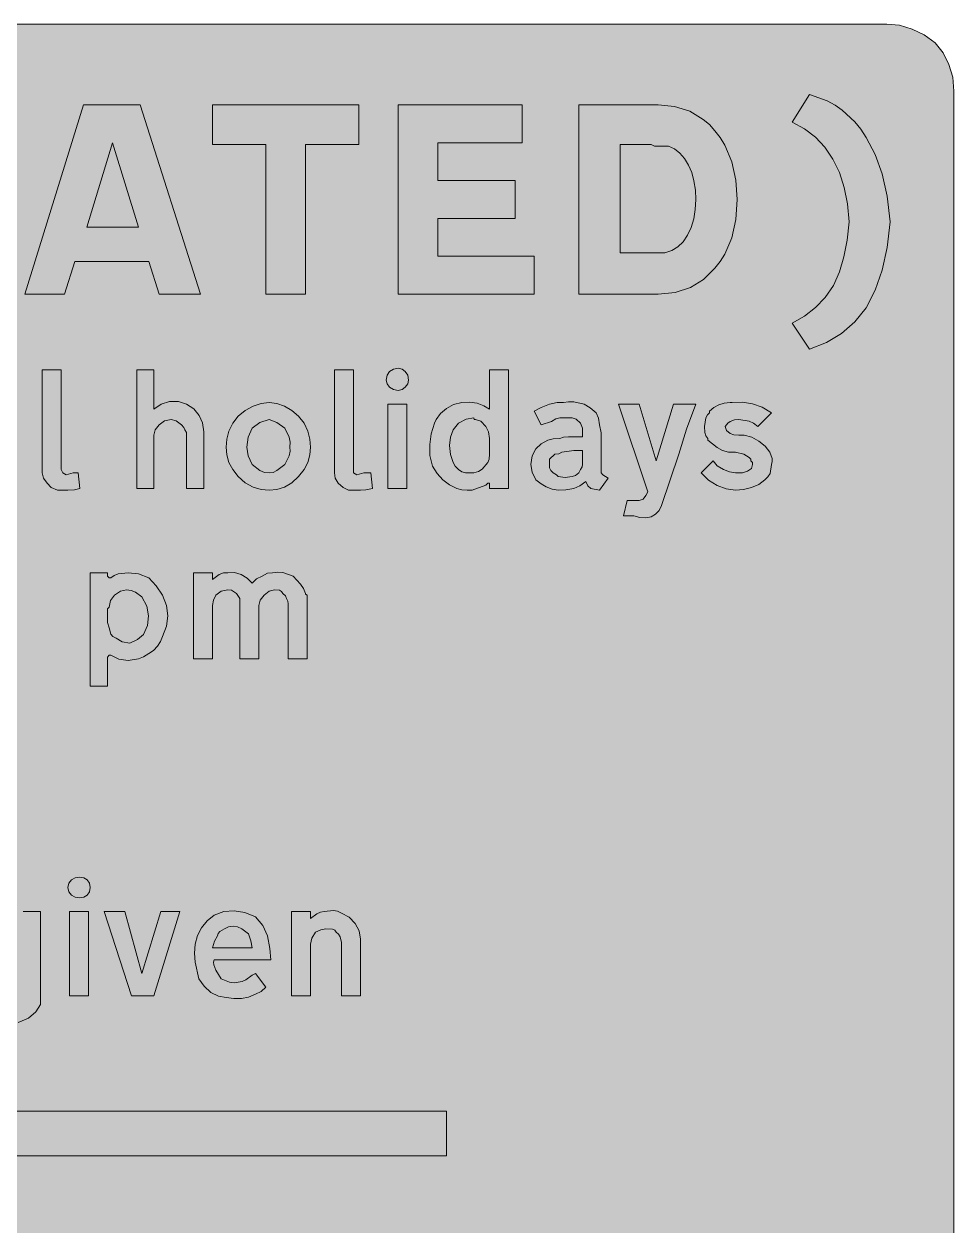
# Model space of a CAD drawing. Header units: metres. Extents: x 10 to 559, y 12 to 260.
# Drawn here: x 462 to 559.3, y 134.1 to 259.9 of the extents above; entities that cross this region are included whole.
import ezdxf

# ---------------------------------------------------------------- set-up
doc = ezdxf.new("R2010")
doc.units = ezdxf.units.M
for name, color, linetype, true_color in [('FILL_BLACK_000000', 7, 'Continuous', 0x000000), ('FILL_YELLOW_FFFF00', 7, 'Continuous', 0xffff00), ('STROKE_BLACK_000000', 7, 'Continuous', 0x000000)]:
    doc.layers.add(name, color=color, linetype=linetype, true_color=true_color)

msp = doc.modelspace()

# ---------------------------------------------------------------- hatches: boundary and pattern name
at = {"layer": 'FILL_BLACK_000000', "true_color": 0x000000}
h = msp.add_hatch(color=7, dxfattribs=at)
h.dxf.hatch_style = 1
h.paths.add_polyline_path([(548.12, 241.1), (547.78, 242.83), (547.27, 244.39), (546.59, 245.79), (545.75, 247.02), (544.76, 248.08), (543.62, 248.96), (542.34, 249.66), (544.14, 252.54), (545.98, 251.87), (546.82, 251.43), (547.56, 250.92), (548.89, 249.68), (549.51, 248.92), (550.08, 248.04), (551.03, 246.28), (551.74, 244.24), (552.26, 241.89), (552.6, 239.22), (552.26, 236.55), (551.74, 234.18), (551.03, 232.08), (550.08, 230.22), (548.9, 228.74), (547.51, 227.52), (545.93, 226.58), (544.14, 225.9), (542.34, 228.6), (543.62, 229.35), (544.77, 230.24), (545.78, 231.31), (546.66, 232.56), (547.27, 233.98), (547.74, 235.55), (548.08, 237.29), (548.28, 239.22), (548.12, 241.1)])
h = msp.add_hatch(color=7, dxfattribs=at)
h.dxf.hatch_style = 1
h.paths.add_polyline_path([(475.02, 235.08), (467.28, 235.08), (466.2, 231.66), (462.06, 231.66), (468.18, 251.46), (474.12, 251.46), (480.42, 231.66), (476.1, 231.66), (475.02, 235.08)])
h.paths.add_polyline_path([(468.54, 238.68), (473.94, 238.68), (471.24, 247.5), (468.54, 238.68)], flags=16)
h = msp.add_hatch(color=7, dxfattribs=at)
h.dxf.hatch_style = 1
h.paths.add_polyline_path([(491.4, 231.66), (487.26, 231.66), (487.26, 247.32), (481.68, 247.32), (481.68, 251.46), (496.98, 251.46), (496.98, 247.32), (491.4, 247.32), (491.4, 231.66)])
h = msp.add_hatch(color=7, dxfattribs=at)
h.dxf.hatch_style = 1
h.paths.add_polyline_path([(505.26, 235.62), (515.34, 235.62), (515.34, 231.66), (501.12, 231.66), (501.12, 251.46), (514.08, 251.46), (514.08, 247.5), (505.26, 247.5), (505.26, 243.54), (513.36, 243.54), (513.36, 239.58), (505.26, 239.58), (505.26, 235.62)])
h = msp.add_hatch(color=7, dxfattribs=at)
h.dxf.hatch_style = 1
h.paths.add_polyline_path([(520.02, 251.46), (528.3, 251.46), (530.01, 251.29), (531.61, 250.79), (533.03, 249.94), (533.67, 249.39), (534.24, 248.76), (534.81, 248.04), (535.29, 247.26), (536.02, 245.5), (536.44, 243.57), (536.58, 241.56), (536.44, 239.47), (536.02, 237.56), (535.29, 235.84), (534.81, 235.07), (534.24, 234.36), (533.06, 233.18), (531.68, 232.34), (530.09, 231.83), (528.3, 231.66), (520.02, 231.66), (520.02, 251.46)])
h.paths.add_polyline_path([(527.76, 235.98), (528.84, 235.98), (529.02, 235.98), (529.73, 236.21), (530.36, 236.6), (530.92, 237.14), (531.38, 237.83), (531.76, 238.62), (532.03, 239.52), (532.2, 240.51), (532.26, 241.56), (532.21, 242.55), (532.06, 243.5), (531.82, 244.37), (531.5, 245.16), (531.08, 245.85), (530.59, 246.42), (530.02, 246.86), (529.38, 247.14), (529.16, 247.14), (529.02, 247.14), (527.94, 247.14), (527.58, 247.32), (524.34, 247.32), (524.34, 235.98), (527.58, 235.98), (527.69, 235.98), (527.76, 235.98)], flags=16)
h = msp.add_hatch(color=7, dxfattribs=at)
h.dxf.hatch_style = 1
h.paths.add_polyline_path([(502.11, 222.26), (501.86, 221.92), (501.52, 221.67), (501.12, 221.58), (500.62, 221.67), (500.22, 221.92), (499.96, 222.26), (499.86, 222.66), (499.96, 223.16), (500.22, 223.56), (500.62, 223.82), (501.12, 223.92), (501.52, 223.82), (501.86, 223.56), (502.11, 223.16), (502.2, 222.66), (502.11, 222.26)])
h = msp.add_hatch(color=7, dxfattribs=at)
h.dxf.hatch_style = 1
h.paths.add_polyline_path([(463.86, 223.74), (465.84, 223.74), (465.84, 213.3), (466.02, 212.94), (466.38, 212.76), (467.1, 212.94), (467.64, 212.94), (467.82, 211.32), (467.26, 211.16), (466.56, 211.14), (465.48, 211.14), (464.8, 211.43), (464.4, 211.86), (463.99, 212.4), (463.86, 212.94), (463.86, 223.74)])
h = msp.add_hatch(color=7, dxfattribs=at)
h.dxf.hatch_style = 1
h.paths.add_polyline_path([(476.32, 220.14), (477.2, 220.41), (478.12, 220.41), (478.98, 220.14), (479.72, 219.64), (480.29, 218.97), (480.65, 218.17), (480.78, 217.26), (480.78, 211.32), (478.98, 211.32), (478.98, 216.9), (478.96, 217.17), (478.8, 217.44), (478.69, 217.71), (478.44, 217.98), (477.9, 218.39), (477.36, 218.52), (476.66, 218.39), (476.1, 217.98), (475.7, 217.44), (475.56, 216.9), (475.56, 211.32), (473.76, 211.32), (473.76, 223.74), (475.56, 223.74), (475.56, 219.6), (476.32, 220.14)])
h = msp.add_hatch(color=7, dxfattribs=at)
h.dxf.hatch_style = 1
h.paths.add_polyline_path([(494.46, 223.74), (496.44, 223.74), (496.44, 213.3), (496.44, 212.94), (496.8, 212.76), (497.52, 212.94), (498.24, 212.94), (498.42, 211.32), (497.72, 211.16), (497.16, 211.14), (495.9, 211.14), (495.36, 211.43), (494.82, 211.86), (494.51, 212.4), (494.46, 212.94), (494.46, 223.74)])
h = msp.add_hatch(color=7, dxfattribs=at)
h.dxf.hatch_style = 1
h.paths.add_polyline_path([(507.78, 211.16), (507.24, 211.32), (506.47, 211.69), (505.78, 212.22), (505.19, 212.89), (504.72, 213.66), (504.44, 214.77), (504.41, 215.91), (504.57, 217.05), (504.9, 218.16), (505.08, 218.52), (505.55, 219.16), (506.16, 219.69), (506.9, 220.09), (507.78, 220.32), (508.58, 220.36), (509.36, 220.23), (510.06, 219.97), (510.66, 219.6), (510.66, 223.74), (512.64, 223.74), (512.64, 211.32), (510.66, 211.32), (510.66, 211.68), (510.66, 211.79), (510.66, 211.86), (510.48, 211.86), (510.3, 211.68), (508.86, 211.14), (508.32, 211.14), (507.78, 211.16)])
h.paths.add_polyline_path([(509.9, 213.35), (510.48, 214.02), (510.64, 214.4), (510.66, 214.92), (510.66, 216.54), (510.55, 217.24), (510.3, 217.8), (509.76, 218.36), (509.22, 218.52), (509.06, 218.54), (509.04, 218.7), (508.23, 218.57), (507.42, 218.16), (506.88, 217.44), (506.58, 216.68), (506.48, 215.8), (506.58, 214.88), (506.88, 214.02), (507.08, 213.66), (507.42, 213.3), (507.78, 213.05), (508.14, 212.94), (509.04, 212.94), (509.52, 213.11), (509.9, 213.35)], flags=16)
h = msp.add_hatch(color=7, dxfattribs=at)
h.dxf.hatch_style = 1
h.paths.add_polyline_path([(483.41, 217.33), (483.8, 218.15), (484.38, 218.88), (485.11, 219.48), (485.93, 219.94), (486.78, 220.22), (487.62, 220.32), (488.43, 220.22), (489.22, 219.94), (489.97, 219.48), (490.68, 218.88), (491.26, 218.15), (491.65, 217.33), (491.87, 216.48), (491.94, 215.64), (491.87, 214.83), (491.65, 214.04), (491.26, 213.29), (490.68, 212.58), (489.97, 211.9), (489.22, 211.46), (488.43, 211.21), (487.62, 211.14), (486.78, 211.21), (485.93, 211.46), (485.11, 211.9), (484.38, 212.58), (483.8, 213.29), (483.41, 214.04), (483.19, 214.83), (483.12, 215.64), (483.19, 216.48), (483.41, 217.33)])
h.paths.add_polyline_path([(485.82, 217.62), (485.42, 216.7), (485.28, 215.64), (485.42, 214.74), (485.82, 213.84), (486.65, 213.19), (487.11, 213), (487.62, 212.94), (488.03, 213), (488.43, 213.19), (489.24, 213.84), (489.71, 214.74), (489.82, 215.21), (489.78, 215.64), (489.82, 216.18), (489.71, 216.7), (489.24, 217.62), (488.43, 218.21), (487.62, 218.52), (486.65, 218.21), (485.82, 217.62)], flags=16)
h = msp.add_hatch(color=7, dxfattribs=at)
h.dxf.hatch_style = 1
h.paths.add_polyline_path([(502.02, 220.14), (502.02, 211.32), (500.04, 211.32), (500.04, 220.14), (502.02, 220.14)])
h = msp.add_hatch(color=7, dxfattribs=at)
h.dxf.hatch_style = 1
h.paths.add_polyline_path([(516.96, 220.14), (517.75, 220.3), (518.4, 220.32), (518.94, 220.39), (519.48, 220.37), (520.56, 220.14), (521.19, 219.76), (521.82, 219.24), (522.07, 218.68), (522.18, 217.98), (522.34, 217.15), (522.36, 216.18), (522.36, 213.3), (522.36, 212.94), (522.54, 212.76), (523.08, 212.4), (522.18, 211.14), (521.28, 211.32), (520.94, 211.61), (520.74, 212.04), (520.11, 211.61), (519.48, 211.32), (518.67, 211.16), (517.86, 211.14), (517.23, 211.25), (516.6, 211.5), (516.06, 211.79), (515.52, 212.22), (515.12, 213.03), (514.98, 213.84), (515.12, 214.72), (515.52, 215.46), (516.08, 215.98), (516.78, 216.36), (517.34, 216.52), (518.04, 216.54), (518.42, 216.7), (518.94, 216.72), (520.38, 216.72), (520.38, 217.26), (520.38, 217.62), (520.2, 218.16), (519.75, 218.57), (519.3, 218.7), (518.04, 218.7), (517.59, 218.59), (517.14, 218.34), (516.06, 217.98), (515.34, 219.42), (516.06, 219.78), (516.96, 220.14)])
h.paths.add_polyline_path([(519.3, 212.58), (519.66, 212.69), (520.02, 212.94), (520.2, 213.3), (520.36, 213.57), (520.38, 213.84), (520.38, 215.28), (519.48, 215.28), (518.22, 215.1), (517.93, 214.94), (517.5, 214.92), (516.96, 214.38), (516.96, 213.48), (517.07, 213.21), (517.32, 212.94), (517.68, 212.76), (517.86, 212.58), (518.58, 212.45), (519.3, 212.58)], flags=16)
h = msp.add_hatch(color=7, dxfattribs=at)
h.dxf.hatch_style = 1
h.paths.add_polyline_path([(527.22, 210.96), (524.16, 220.14), (526.32, 220.14), (528.12, 214.2), (529.92, 220.14), (532.26, 220.14), (531.29, 217.53), (530.46, 214.92), (528.66, 209.52), (528.43, 209.02), (528.05, 208.62), (527.57, 208.36), (527.04, 208.26), (526.41, 208.28), (525.78, 208.44), (524.7, 208.44), (525.06, 210.06), (526.32, 210.06), (526.75, 210.2), (527.04, 210.6), (527.22, 210.96)])
h = msp.add_hatch(color=7, dxfattribs=at)
h.dxf.hatch_style = 1
h.paths.add_polyline_path([(536.24, 216.92), (536.76, 216.9), (537.3, 216.9), (538.1, 216.67), (538.85, 216.27), (539.5, 215.74), (540, 215.1), (540.23, 214.47), (540.25, 214.14), (540.18, 213.84), (540.02, 212.9), (539.8, 212.52), (539.46, 212.22), (538.83, 211.75), (538.07, 211.41), (537.23, 211.21), (536.4, 211.14), (535.43, 211.27), (534.47, 211.64), (533.57, 212.2), (532.8, 212.94), (534.06, 214.2), (534.47, 213.68), (535.14, 213.3), (535.77, 213.05), (536.4, 212.94), (537.12, 212.94), (537.66, 213.12), (538.07, 213.41), (538.2, 213.84), (538.18, 214.02), (538.02, 214.2), (538, 214.38), (537.84, 214.56), (537.26, 214.9), (536.4, 215.1), (535.68, 215.1), (535.04, 215.3), (534.47, 215.6), (533.52, 216.36), (533.52, 216.54), (533.31, 216.84), (533.21, 217.17), (533.16, 217.8), (533.3, 218.72), (533.46, 219.04), (533.7, 219.24), (533.7, 219.42), (534.14, 219.79), (534.65, 220.07), (535.22, 220.26), (535.86, 220.32), (536.04, 220.32), (537.12, 220.35), (538.18, 220.19), (539.2, 219.81), (540.18, 219.24), (538.74, 217.8), (538.3, 218.14), (537.82, 218.36), (536.76, 218.52), (536.31, 218.5), (535.86, 218.34), (535.59, 218.14), (535.32, 217.8), (535.46, 217.37), (535.86, 217.08), (536.24, 216.92)])
h = msp.add_hatch(color=7, dxfattribs=at)
h.dxf.hatch_style = 1
h.paths.add_polyline_path([(481.68, 201.78), (482.4, 202.32), (482.85, 202.48), (483.3, 202.5), (484, 202.51), (484.7, 202.3), (485.33, 201.92), (485.82, 201.42), (486.29, 201.85), (486.9, 202.14), (487.44, 202.46), (487.98, 202.5), (488.52, 202.57), (489.06, 202.52), (490.14, 202.14), (490.91, 201.31), (491.2, 200.85), (491.4, 200.34), (491.42, 200.25), (491.58, 200.16), (491.58, 199.8), (491.58, 193.5), (489.6, 193.5), (489.6, 199.26), (489.58, 199.53), (489.42, 199.8), (489.31, 200.07), (489.06, 200.34), (488.89, 200.55), (488.68, 200.66), (488.16, 200.7), (487.62, 200.57), (487.08, 200.16), (486.68, 199.62), (486.54, 199.08), (486.54, 193.5), (484.56, 193.5), (484.56, 199.26), (484.56, 199.8), (484.2, 200.34), (483.68, 200.66), (483.3, 200.7), (482.6, 200.57), (482.04, 200.16), (481.79, 199.62), (481.68, 199.08), (481.68, 193.5), (479.7, 193.5), (479.7, 202.5), (481.68, 202.5), (481.68, 201.78)])
h = msp.add_hatch(color=7, dxfattribs=at)
h.dxf.hatch_style = 1
h.paths.add_polyline_path([(472.86, 202.5), (473.94, 202.37), (475.02, 201.96), (475.81, 201.13), (476.46, 200.16), (476.87, 199.08), (477, 198), (476.87, 196.92), (476.46, 195.84), (476.26, 195.31), (475.94, 194.81), (475.52, 194.37), (475.02, 194.04), (474.48, 193.7), (473.94, 193.48), (472.86, 193.32), (471.89, 193.46), (471.06, 193.86), (470.88, 193.86), (470.7, 193.68), (470.7, 190.62), (468.9, 190.62), (468.9, 202.5), (470.7, 202.5), (470.7, 202.14), (470.88, 201.96), (470.99, 201.96), (471.06, 201.96), (471.39, 202.2), (471.83, 202.37), (472.86, 202.5)])
h.paths.add_polyline_path([(470.88, 198.9), (470.7, 198.72), (470.7, 197.28), (470.88, 196.74), (471.04, 196.07), (471.26, 195.83), (471.6, 195.66), (472.25, 195.26), (473.04, 195.12), (473.83, 195.5), (474.48, 196.02), (474.88, 196.99), (475, 198), (474.81, 199.01), (474.3, 199.98), (473.63, 200.48), (473.19, 200.64), (472.68, 200.7), (472.05, 200.57), (471.42, 200.16), (471.02, 199.6), (470.88, 198.9)], flags=16)
h = msp.add_hatch(color=7, dxfattribs=at)
h.dxf.hatch_style = 1
h.paths.add_polyline_path([(468.81, 169.09), (468.56, 168.75), (468.22, 168.55), (467.82, 168.48), (467.32, 168.55), (466.92, 168.75), (466.66, 169.09), (466.56, 169.56), (466.66, 170.03), (466.92, 170.37), (467.32, 170.57), (467.82, 170.64), (468.22, 170.57), (468.56, 170.37), (468.81, 170.03), (468.9, 169.56), (468.81, 169.09)])
h = msp.add_hatch(color=7, dxfattribs=at)
h.dxf.hatch_style = 1
h.paths.add_polyline_path([(458.3, 157.05), (459.02, 156.92), (459.72, 156.96), (460.36, 157.02), (460.89, 157.21), (461.29, 157.49), (461.52, 157.86), (461.7, 158.04), (461.7, 158.22), (461.7, 159.3), (461.34, 159.12), (460.82, 158.96), (460.44, 158.94), (459.9, 158.94), (459.32, 158.99), (457.92, 159.3), (457.23, 159.81), (456.59, 160.58), (456.12, 161.65), (455.94, 163.08), (456.02, 164.01), (456.24, 164.79), (456.58, 165.42), (457, 165.94), (457.99, 166.65), (459, 167.04), (459.9, 167.22), (460.98, 167.04), (461.88, 166.5), (461.88, 167.04), (463.68, 167.04), (463.68, 157.32), (463.22, 156.55), (462.42, 155.9), (461.35, 155.42), (460.08, 155.16), (459.21, 155.12), (458.26, 155.25), (457.27, 155.51), (456.3, 155.88), (457.02, 157.68), (457.62, 157.31), (458.3, 157.05)])
h.paths.add_polyline_path([(458.6, 164.75), (458.26, 164.34), (458.01, 163.79), (457.92, 163.08), (458.1, 162.06), (458.53, 161.37), (459.06, 160.95), (459.54, 160.74), (459.72, 160.74), (459.9, 160.74), (460.8, 160.92), (461.2, 161.23), (461.54, 161.66), (461.79, 162.26), (461.88, 163.08), (461.7, 164.08), (461.27, 164.7), (460.74, 165.05), (460.26, 165.24), (460.08, 165.24), (459.9, 165.24), (459, 165.06), (458.6, 164.75)], flags=16)
h = msp.add_hatch(color=7, dxfattribs=at)
h.dxf.hatch_style = 1
h.paths.add_polyline_path([(468.72, 167.04), (468.72, 158.22), (466.74, 158.22), (466.74, 167.04), (468.72, 167.04)])
h = msp.add_hatch(color=7, dxfattribs=at)
h.dxf.hatch_style = 1
h.paths.add_polyline_path([(478.26, 167.04), (475.56, 158.22), (473.22, 158.22), (470.34, 167.04), (472.5, 167.04), (474.3, 160.56), (476.28, 167.04), (478.26, 167.04)])
h = msp.add_hatch(color=7, dxfattribs=at)
h.dxf.hatch_style = 1
h.paths.add_polyline_path([(481.5, 158.58), (480.8, 159.23), (480.24, 160.02), (479.86, 161.75), (479.81, 162.68), (479.88, 163.62), (480.11, 164.53), (480.53, 165.35), (481.12, 166.08), (481.86, 166.68), (482.86, 167.06), (483.95, 167.13), (485.07, 166.93), (486.18, 166.5), (486.95, 165.58), (487.44, 164.52), (487.69, 163.19), (487.8, 162), (481.86, 162), (481.79, 161.73), (481.82, 161.46), (482.04, 160.92), (482.58, 160.02), (483.48, 159.64), (483.95, 159.59), (484.38, 159.66), (484.78, 159.72), (485.17, 159.89), (485.82, 160.38), (486.18, 160.56), (487.26, 159.12), (486.79, 158.69), (486.18, 158.4), (485.47, 158.09), (484.72, 157.95), (483.93, 157.94), (483.12, 158.04), (482.31, 158.18), (481.5, 158.58)])
h.paths.add_polyline_path([(485.71, 163.98), (485.46, 164.7), (484.74, 165.24), (484.31, 165.44), (483.84, 165.51), (483.37, 165.44), (482.94, 165.24), (482.45, 164.95), (482.28, 164.76), (482.22, 164.52), (481.88, 163.96), (481.68, 163.26), (485.82, 163.26), (485.71, 163.98)], flags=16)
h = msp.add_hatch(color=7, dxfattribs=at)
h.dxf.hatch_style = 1
h.paths.add_polyline_path([(493.02, 165.13), (492.48, 164.88), (492.08, 164.25), (491.94, 163.62), (491.94, 158.22), (489.96, 158.22), (489.96, 167.04), (491.94, 167.04), (491.94, 166.32), (492.59, 166.82), (492.98, 166.98), (493.38, 167.04), (494.35, 167.15), (494.77, 167.07), (495.18, 166.86), (495.97, 166.46), (496.62, 165.78), (497.03, 165.04), (497.16, 164.16), (497.16, 158.22), (495.18, 158.22), (495.18, 163.8), (495.05, 164.41), (494.88, 164.69), (494.64, 164.88), (494.47, 165.09), (494.24, 165.2), (493.56, 165.24), (493.02, 165.13)])
h = msp.add_hatch(color=7, dxfattribs=at)
h.dxf.hatch_style = 1
h.paths.add_polyline_path([(77.4, 136.62), (70.38, 136.62), (63.18, 143.82), (70.38, 150.84), (77.4, 150.84), (72.72, 146.16), (506.16, 146.16), (506.16, 141.48), (72.72, 141.48), (77.4, 136.62)])
at = {"layer": 'FILL_YELLOW_FFFF00', "true_color": 0xffff00}
h = msp.add_hatch(color=7, dxfattribs=at)
h.dxf.hatch_style = 1
h.paths.add_polyline_path([(553.58, 259.79), (554.9, 259.4), (556.14, 258.78), (557.28, 257.94), (558.12, 256.9), (558.74, 255.69), (559.13, 254.35), (559.26, 252.9), (559.26, 19.08), (559.13, 17.73), (558.72, 16.38), (558.07, 15.21), (557.28, 14.04), (556.11, 13.12), (554.83, 12.51), (553.51, 12.17), (552.24, 12.06), (17.1, 12.06), (15.86, 12.17), (14.6, 12.51), (13.38, 13.12), (12.24, 14.04), (11.3, 15.18), (10.62, 16.43), (10.22, 17.74), (10.08, 19.08), (10.08, 252.9), (10.22, 254.25), (10.62, 255.6), (11.3, 256.77), (12.24, 257.94), (12.71, 258.45), (13.28, 258.89), (14.58, 259.56), (15.91, 259.88), (17.1, 259.92), (552.24, 259.92), (553.58, 259.79)])

# ---------------------------------------------------------------- linework, layer by layer
at = {"layer": 'FILL_BLACK_000000', "lineweight": 0, "true_color": 0x000000}
for points in [[(548.12, 241.1), (547.78, 242.83), (547.27, 244.39), (546.59, 245.79), (545.75, 247.02), (544.76, 248.08), (543.62, 248.96), (542.34, 249.66), (544.14, 252.54), (545.98, 251.87), (546.82, 251.43), (547.56, 250.92), (548.89, 249.68), (549.51, 248.92), (550.08, 248.04), (551.03, 246.28), (551.74, 244.24), (552.26, 241.89), (552.6, 239.22), (552.26, 236.55), (551.74, 234.18), (551.03, 232.08), (550.08, 230.22), (548.9, 228.74), (547.51, 227.52), (545.93, 226.58), (544.14, 225.9), (542.34, 228.6), (543.62, 229.35), (544.77, 230.24), (545.78, 231.31), (546.66, 232.56), (547.27, 233.98), (547.74, 235.55), (548.08, 237.29), (548.28, 239.22)], [(475.02, 235.08), (467.28, 235.08), (466.2, 231.66), (462.06, 231.66), (468.18, 251.46), (474.12, 251.46), (480.42, 231.66), (476.1, 231.66)], [(491.4, 231.66), (487.26, 231.66), (487.26, 247.32), (481.68, 247.32), (481.68, 251.46), (496.98, 251.46), (496.98, 247.32), (491.4, 247.32)], [(505.26, 235.62), (515.34, 235.62), (515.34, 231.66), (501.12, 231.66), (501.12, 251.46), (514.08, 251.46), (514.08, 247.5), (505.26, 247.5), (505.26, 243.54), (513.36, 243.54), (513.36, 239.58), (505.26, 239.58)], [(520.02, 251.46), (528.3, 251.46), (530.01, 251.29), (531.61, 250.79), (533.03, 249.94), (533.67, 249.39), (534.24, 248.76), (534.81, 248.04), (535.29, 247.26), (536.02, 245.5), (536.44, 243.57), (536.58, 241.56), (536.44, 239.47), (536.02, 237.56), (535.29, 235.84), (534.81, 235.07), (534.24, 234.36), (533.06, 233.18), (531.68, 232.34), (530.09, 231.83), (528.3, 231.66), (520.02, 231.66)], [(468.54, 238.68), (473.94, 238.68), (471.24, 247.5)], [(527.76, 235.98), (528.84, 235.98), (529.02, 235.98), (529.73, 236.21), (530.36, 236.6), (530.92, 237.14), (531.38, 237.83), (531.76, 238.62), (532.03, 239.52), (532.2, 240.51), (532.26, 241.56), (532.21, 242.55), (532.06, 243.5), (531.82, 244.37), (531.5, 245.16), (531.08, 245.85), (530.59, 246.42), (530.02, 246.86), (529.38, 247.14), (529.16, 247.14), (529.02, 247.14), (527.94, 247.14), (527.58, 247.32), (524.34, 247.32), (524.34, 235.98), (527.58, 235.98), (527.69, 235.98)], [(502.11, 222.26), (501.86, 221.92), (501.52, 221.67), (501.12, 221.58), (500.62, 221.67), (500.22, 221.92), (499.96, 222.26), (499.86, 222.66), (499.96, 223.16), (500.22, 223.56), (500.62, 223.82), (501.12, 223.92), (501.52, 223.82), (501.86, 223.56), (502.11, 223.16), (502.2, 222.66)], [(463.86, 223.74), (465.84, 223.74), (465.84, 213.3), (466.02, 212.94), (466.38, 212.76), (467.1, 212.94), (467.64, 212.94), (467.82, 211.32), (467.26, 211.16), (466.56, 211.14), (465.48, 211.14), (464.8, 211.43), (464.4, 211.86), (463.99, 212.4), (463.86, 212.94)], [(476.32, 220.14), (477.2, 220.41), (478.12, 220.41), (478.98, 220.14), (479.72, 219.64), (480.29, 218.97), (480.65, 218.17), (480.78, 217.26), (480.78, 211.32), (478.98, 211.32), (478.98, 216.9), (478.96, 217.17), (478.8, 217.44), (478.69, 217.71), (478.44, 217.98), (477.9, 218.39), (477.36, 218.52), (476.66, 218.39), (476.1, 217.98), (475.7, 217.44), (475.56, 216.9), (475.56, 211.32), (473.76, 211.32), (473.76, 223.74), (475.56, 223.74), (475.56, 219.6)], [(494.46, 223.74), (496.44, 223.74), (496.44, 213.3), (496.44, 212.94), (496.8, 212.76), (497.52, 212.94), (498.24, 212.94), (498.42, 211.32), (497.72, 211.16), (497.16, 211.14), (495.9, 211.14), (495.36, 211.43), (494.82, 211.86), (494.51, 212.4), (494.46, 212.94)], [(507.78, 211.16), (507.24, 211.32), (506.47, 211.69), (505.78, 212.22), (505.19, 212.89), (504.72, 213.66), (504.44, 214.77), (504.41, 215.91), (504.57, 217.05), (504.9, 218.16), (505.08, 218.52), (505.55, 219.16), (506.16, 219.69), (506.9, 220.09), (507.78, 220.32), (508.58, 220.36), (509.36, 220.23), (510.06, 219.97), (510.66, 219.6), (510.66, 223.74), (512.64, 223.74), (512.64, 211.32), (510.66, 211.32), (510.66, 211.68), (510.66, 211.79), (510.66, 211.86), (510.48, 211.86), (510.3, 211.68), (508.86, 211.14), (508.32, 211.14)], [(483.41, 217.33), (483.8, 218.15), (484.38, 218.88), (485.11, 219.48), (485.93, 219.94), (486.78, 220.22), (487.62, 220.32), (488.43, 220.22), (489.22, 219.94), (489.97, 219.48), (490.68, 218.88), (491.26, 218.15), (491.65, 217.33), (491.87, 216.48), (491.94, 215.64), (491.87, 214.83), (491.65, 214.04), (491.26, 213.29), (490.68, 212.58), (489.97, 211.9), (489.22, 211.46), (488.43, 211.21), (487.62, 211.14), (486.78, 211.21), (485.93, 211.46), (485.11, 211.9), (484.38, 212.58), (483.8, 213.29), (483.41, 214.04), (483.19, 214.83), (483.12, 215.64), (483.19, 216.48)], [(502.02, 220.14), (502.02, 211.32), (500.04, 211.32), (500.04, 220.14)], [(516.96, 220.14), (517.75, 220.3), (518.4, 220.32), (518.94, 220.39), (519.48, 220.37), (520.56, 220.14), (521.19, 219.76), (521.82, 219.24), (522.07, 218.68), (522.18, 217.98), (522.34, 217.15), (522.36, 216.18), (522.36, 213.3), (522.36, 212.94), (522.54, 212.76), (523.08, 212.4), (522.18, 211.14), (521.28, 211.32), (520.94, 211.61), (520.74, 212.04), (520.11, 211.61), (519.48, 211.32), (518.67, 211.16), (517.86, 211.14), (517.23, 211.25), (516.6, 211.5), (516.06, 211.79), (515.52, 212.22), (515.12, 213.03), (514.98, 213.84), (515.12, 214.72), (515.52, 215.46), (516.08, 215.98), (516.78, 216.36), (517.34, 216.52), (518.04, 216.54), (518.42, 216.7), (518.94, 216.72), (520.38, 216.72), (520.38, 217.26), (520.38, 217.62), (520.2, 218.16), (519.75, 218.57), (519.3, 218.7), (518.04, 218.7), (517.59, 218.59), (517.14, 218.34), (516.06, 217.98), (515.34, 219.42), (516.06, 219.78)], [(527.22, 210.96), (524.16, 220.14), (526.32, 220.14), (528.12, 214.2), (529.92, 220.14), (532.26, 220.14), (531.29, 217.53), (530.46, 214.92), (528.66, 209.52), (528.43, 209.02), (528.05, 208.62), (527.57, 208.36), (527.04, 208.26), (526.41, 208.28), (525.78, 208.44), (524.7, 208.44), (525.06, 210.06), (526.32, 210.06), (526.75, 210.2), (527.04, 210.6)], [(536.24, 216.92), (536.76, 216.9), (537.3, 216.9), (538.1, 216.67), (538.85, 216.27), (539.5, 215.74), (540, 215.1), (540.23, 214.47), (540.25, 214.14), (540.18, 213.84), (540.02, 212.9), (539.8, 212.52), (539.46, 212.22), (538.83, 211.75), (538.07, 211.41), (537.23, 211.21), (536.4, 211.14), (535.43, 211.27), (534.47, 211.64), (533.57, 212.2), (532.8, 212.94), (534.06, 214.2), (534.47, 213.68), (535.14, 213.3), (535.77, 213.05), (536.4, 212.94), (537.12, 212.94), (537.66, 213.12), (538.07, 213.41), (538.2, 213.84), (538.18, 214.02), (538.02, 214.2), (538, 214.38), (537.84, 214.56), (537.26, 214.9), (536.4, 215.1), (535.68, 215.1), (535.04, 215.3), (534.47, 215.6), (533.52, 216.36), (533.52, 216.54), (533.31, 216.84), (533.21, 217.17), (533.16, 217.8), (533.3, 218.72), (533.46, 219.04), (533.7, 219.24), (533.7, 219.42), (534.14, 219.79), (534.65, 220.07), (535.22, 220.26), (535.86, 220.32), (536.04, 220.32), (537.12, 220.35), (538.18, 220.19), (539.2, 219.81), (540.18, 219.24), (538.74, 217.8), (538.3, 218.14), (537.82, 218.36), (536.76, 218.52), (536.31, 218.5), (535.86, 218.34), (535.59, 218.14), (535.32, 217.8), (535.46, 217.37), (535.86, 217.08)], [(485.82, 217.62), (485.42, 216.7), (485.28, 215.64), (485.42, 214.74), (485.82, 213.84), (486.65, 213.19), (487.11, 213), (487.62, 212.94), (488.03, 213), (488.43, 213.19), (489.24, 213.84), (489.71, 214.74), (489.82, 215.21), (489.78, 215.64), (489.82, 216.18), (489.71, 216.7), (489.24, 217.62), (488.43, 218.21), (487.62, 218.52), (486.65, 218.21)], [(509.9, 213.35), (510.48, 214.02), (510.64, 214.4), (510.66, 214.92), (510.66, 216.54), (510.55, 217.24), (510.3, 217.8), (509.76, 218.36), (509.22, 218.52), (509.06, 218.54), (509.04, 218.7), (508.23, 218.57), (507.42, 218.16), (506.88, 217.44), (506.58, 216.68), (506.48, 215.8), (506.58, 214.88), (506.88, 214.02), (507.08, 213.66), (507.42, 213.3), (507.78, 213.05), (508.14, 212.94), (509.04, 212.94), (509.52, 213.11)], [(519.3, 212.58), (519.66, 212.69), (520.02, 212.94), (520.2, 213.3), (520.36, 213.57), (520.38, 213.84), (520.38, 215.28), (519.48, 215.28), (518.22, 215.1), (517.93, 214.94), (517.5, 214.92), (516.96, 214.38), (516.96, 213.48), (517.07, 213.21), (517.32, 212.94), (517.68, 212.76), (517.86, 212.58), (518.58, 212.45)], [(481.68, 201.78), (482.4, 202.32), (482.85, 202.48), (483.3, 202.5), (484, 202.51), (484.7, 202.3), (485.33, 201.92), (485.82, 201.42), (486.29, 201.85), (486.9, 202.14), (487.44, 202.46), (487.98, 202.5), (488.52, 202.57), (489.06, 202.52), (490.14, 202.14), (490.91, 201.31), (491.2, 200.85), (491.4, 200.34), (491.42, 200.25), (491.58, 200.16), (491.58, 199.8), (491.58, 193.5), (489.6, 193.5), (489.6, 199.26), (489.58, 199.53), (489.42, 199.8), (489.31, 200.07), (489.06, 200.34), (488.89, 200.55), (488.68, 200.66), (488.16, 200.7), (487.62, 200.57), (487.08, 200.16), (486.68, 199.62), (486.54, 199.08), (486.54, 193.5), (484.56, 193.5), (484.56, 199.26), (484.56, 199.8), (484.2, 200.34), (483.68, 200.66), (483.3, 200.7), (482.6, 200.57), (482.04, 200.16), (481.79, 199.62), (481.68, 199.08), (481.68, 193.5), (479.7, 193.5), (479.7, 202.5), (481.68, 202.5)], [(472.86, 202.5), (473.94, 202.37), (475.02, 201.96), (475.81, 201.13), (476.46, 200.16), (476.87, 199.08), (477, 198), (476.87, 196.92), (476.46, 195.84), (476.26, 195.31), (475.94, 194.81), (475.52, 194.37), (475.02, 194.04), (474.48, 193.7), (473.94, 193.48), (472.86, 193.32), (471.89, 193.46), (471.06, 193.86), (470.88, 193.86), (470.7, 193.68), (470.7, 190.62), (468.9, 190.62), (468.9, 202.5), (470.7, 202.5), (470.7, 202.14), (470.88, 201.96), (470.99, 201.96), (471.06, 201.96), (471.39, 202.2), (471.83, 202.37)], [(470.88, 198.9), (470.7, 198.72), (470.7, 197.28), (470.88, 196.74), (471.04, 196.07), (471.26, 195.83), (471.6, 195.66), (472.25, 195.26), (473.04, 195.12), (473.83, 195.5), (474.48, 196.02), (474.88, 196.99), (475, 198), (474.81, 199.01), (474.3, 199.98), (473.63, 200.48), (473.19, 200.64), (472.68, 200.7), (472.05, 200.57), (471.42, 200.16), (471.02, 199.6)], [(468.81, 169.09), (468.56, 168.75), (468.22, 168.55), (467.82, 168.48), (467.32, 168.55), (466.92, 168.75), (466.66, 169.09), (466.56, 169.56), (466.66, 170.03), (466.92, 170.37), (467.32, 170.57), (467.82, 170.64), (468.22, 170.57), (468.56, 170.37), (468.81, 170.03), (468.9, 169.56)], [(468.72, 167.04), (468.72, 158.22), (466.74, 158.22), (466.74, 167.04)], [(478.26, 167.04), (475.56, 158.22), (473.22, 158.22), (470.34, 167.04), (472.5, 167.04), (474.3, 160.56), (476.28, 167.04)], [(481.5, 158.58), (480.8, 159.23), (480.24, 160.02), (479.86, 161.75), (479.81, 162.68), (479.88, 163.62), (480.11, 164.53), (480.53, 165.35), (481.12, 166.08), (481.86, 166.68), (482.86, 167.06), (483.95, 167.13), (485.07, 166.93), (486.18, 166.5), (486.95, 165.58), (487.44, 164.52), (487.69, 163.19), (487.8, 162), (481.86, 162), (481.79, 161.73), (481.82, 161.46), (482.04, 160.92), (482.58, 160.02), (483.48, 159.64), (483.95, 159.59), (484.38, 159.66), (484.78, 159.72), (485.17, 159.89), (485.82, 160.38), (486.18, 160.56), (487.26, 159.12), (486.79, 158.69), (486.18, 158.4), (485.47, 158.09), (484.72, 157.95), (483.93, 157.94), (483.12, 158.04), (482.31, 158.18)], [(493.02, 165.13), (492.48, 164.88), (492.08, 164.25), (491.94, 163.62), (491.94, 158.22), (489.96, 158.22), (489.96, 167.04), (491.94, 167.04), (491.94, 166.32), (492.59, 166.82), (492.98, 166.98), (493.38, 167.04), (494.35, 167.15), (494.77, 167.07), (495.18, 166.86), (495.97, 166.46), (496.62, 165.78), (497.03, 165.04), (497.16, 164.16), (497.16, 158.22), (495.18, 158.22), (495.18, 163.8), (495.05, 164.41), (494.88, 164.69), (494.64, 164.88), (494.47, 165.09), (494.24, 165.2), (493.56, 165.24)], [(485.71, 163.98), (485.46, 164.7), (484.74, 165.24), (484.31, 165.44), (483.84, 165.51), (483.37, 165.44), (482.94, 165.24), (482.45, 164.95), (482.28, 164.76), (482.22, 164.52), (481.88, 163.96), (481.68, 163.26), (485.82, 163.26)], [(77.4, 136.62), (70.38, 136.62), (63.18, 143.82), (70.38, 150.84), (77.4, 150.84), (72.72, 146.16), (506.16, 146.16), (506.16, 141.48), (72.72, 141.48)]]:
    msp.add_lwpolyline(points, close=True, dxfattribs=at)
msp.add_lwpolyline([(461.88, 167.04), (463.68, 167.04), (463.68, 157.32), (463.22, 156.55), (462.42, 155.9), (461.35, 155.42)], dxfattribs=at)
at = {"layer": 'FILL_YELLOW_FFFF00', "lineweight": 0, "true_color": 0xffff00}
msp.add_lwpolyline([(17.1, 259.92), (552.24, 259.92), (553.58, 259.79), (554.9, 259.4), (556.14, 258.78), (557.28, 257.94), (558.12, 256.9), (558.74, 255.69), (559.13, 254.35), (559.26, 252.9), (559.26, 19.08), (559.13, 17.73), (558.72, 16.38), (558.07, 15.21), (557.28, 14.04), (556.11, 13.12), (554.83, 12.51), (553.51, 12.17), (552.24, 12.06), (17.1, 12.06)], dxfattribs=at)
at = {"layer": 'STROKE_BLACK_000000', "lineweight": 0, "true_color": 0x000000}
msp.add_lwpolyline([(470.7, 202.5), (470.7, 202.14)], dxfattribs=at)

doc.saveas('drawing.dxf')
